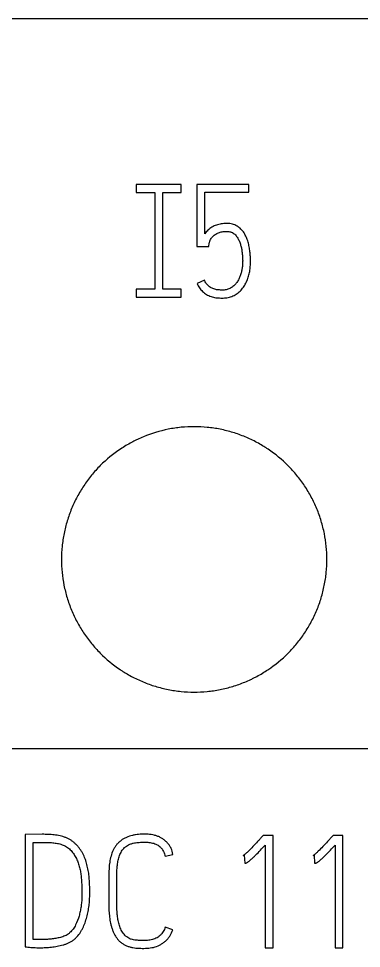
# Model space of a CAD drawing. Extents: x 0 to 420, y 0 to 297.
# Drawn here: x 132.59 to 137.76, y 220.64 to 234.65 of the extents above; entities that cross this region are included whole.
import ezdxf

# ---------------------------------------------------------------- set-up
doc = ezdxf.new("R2010")
doc.units = 0
doc.header["$LTSCALE"] = 23.1
doc.layers.add('10000_FRONT', color=7, linetype='CONTINUOUS')
doc.layers.add('10500_FRONT_LABELING', color=7, linetype='CONTINUOUS')

msp = doc.modelspace()

# ---------------------------------------------------------------- linework, layer by layer
at = {"layer": '10000_FRONT', "color": 7, "linetype": 'CONTINUOUS'}
for p, q in [((89.33, 234.648), (160.83, 234.648)), ((89.33, 223.648), (160.83, 223.648))]:
    msp.add_line(p, q, dxfattribs=at)
for points, knots in [([(137.24, 226.498), (137.24, 226.564), (137.236, 226.629), (137.224, 226.759), (137.214, 226.823), (137.189, 226.95), (137.173, 227.013), (137.145, 227.107), (137.135, 227.139), (137.113, 227.201), (137.101, 227.231), (137.063, 227.322), (137.008, 227.44), (136.941, 227.551), (136.887, 227.633), (136.868, 227.659), (136.829, 227.712), (136.809, 227.738), (136.746, 227.815), (136.703, 227.863), (136.564, 228.002), (136.464, 228.085), (136.341, 228.167), (136.327, 228.176), (136.299, 228.194), (136.285, 228.203), (136.243, 228.228), (136.214, 228.245), (136.128, 228.291), (136.069, 228.319), (135.948, 228.369), (135.887, 228.392), (135.793, 228.42), (135.761, 228.429), (135.697, 228.445), (135.665, 228.453), (135.567, 228.472), (135.438, 228.491), (135.307, 228.498), (135.176, 228.498), (135.111, 228.495), (135.012, 228.485), (134.979, 228.481), (134.914, 228.472), (134.752, 228.443), (134.596, 228.396), (134.444, 228.333), (134.414, 228.32), (134.369, 228.299), (134.354, 228.291), (134.325, 228.276), (134.252, 228.238), (134.181, 228.196), (134.019, 228.087), (133.918, 228.005), (133.801, 227.888), (133.778, 227.864), (133.734, 227.815), (133.713, 227.79), (133.651, 227.715), (133.612, 227.662), (133.54, 227.554), (133.507, 227.498), (133.46, 227.412), (133.445, 227.382), (133.417, 227.323), (133.404, 227.293), (133.367, 227.202), (133.323, 227.079), (133.291, 226.953), (133.272, 226.857), (133.266, 226.825), (133.257, 226.76), (133.253, 226.728), (133.243, 226.63), (133.24, 226.564), (133.24, 226.498)], [0, 0, 0, 0, 0.03125, 0.03125, 0.0625, 0.0625, 0.09375, 0.09375, 0.109375, 0.109375, 0.125, 0.125, 0.15625, 0.1875, 0.1875, 0.203125, 0.203125, 0.21875, 0.21875, 0.25, 0.25, 0.3125, 0.3125, 0.320312, 0.320312, 0.328125, 0.328125, 0.34375, 0.34375, 0.375, 0.375, 0.40625, 0.40625, 0.421875, 0.421875, 0.4375, 0.4375, 0.46875, 0.5, 0.5, 0.53125, 0.53125, 0.546875, 0.546875, 0.5625, 0.625, 0.625, 0.640625, 0.640625, 0.648438, 0.648438, 0.65625, 0.6875, 0.6875, 0.75, 0.75, 0.765625, 0.765625, 0.78125, 0.78125, 0.8125, 0.8125, 0.84375, 0.84375, 0.859375, 0.859375, 0.875, 0.875, 0.90625, 0.9375, 0.9375, 0.953125, 0.953125, 0.96875, 0.96875, 1, 1, 1, 1]), ([(133.24, 226.498), (133.24, 226.432), (133.243, 226.367), (133.256, 226.237), (133.265, 226.173), (133.29, 226.046), (133.306, 225.983), (133.334, 225.889), (133.345, 225.857), (133.367, 225.795), (133.379, 225.765), (133.416, 225.674), (133.472, 225.556), (133.538, 225.445), (133.592, 225.363), (133.611, 225.336), (133.65, 225.284), (133.67, 225.258), (133.733, 225.181), (133.777, 225.132), (133.915, 224.994), (134.016, 224.911), (134.138, 224.828), (134.152, 224.819), (134.18, 224.802), (134.194, 224.793), (134.237, 224.767), (134.265, 224.751), (134.352, 224.705), (134.411, 224.677), (134.531, 224.626), (134.593, 224.604), (134.687, 224.576), (134.719, 224.567), (134.783, 224.551), (134.815, 224.543), (134.912, 224.524), (135.042, 224.505), (135.172, 224.498), (135.303, 224.498), (135.369, 224.501), (135.467, 224.511), (135.5, 224.515), (135.566, 224.524), (135.598, 224.53), (135.694, 224.549), (135.758, 224.565), (135.883, 224.603), (135.944, 224.625), (136.035, 224.663), (136.065, 224.676), (136.11, 224.697), (136.125, 224.705), (136.155, 224.719), (136.228, 224.757), (136.298, 224.8), (136.461, 224.908), (136.562, 224.991), (136.678, 225.108), (136.701, 225.132), (136.745, 225.181), (136.766, 225.205), (136.828, 225.281), (136.867, 225.334), (136.939, 225.442), (136.973, 225.498), (137.019, 225.584), (137.034, 225.614), (137.062, 225.673), (137.075, 225.703), (137.113, 225.794), (137.157, 225.917), (137.188, 226.043), (137.207, 226.139), (137.213, 226.171), (137.223, 226.236), (137.227, 226.268), (137.236, 226.366), (137.24, 226.432), (137.24, 226.498)], [0, 0, 0, 0, 0.03125, 0.03125, 0.0625, 0.0625, 0.09375, 0.09375, 0.109375, 0.109375, 0.125, 0.125, 0.15625, 0.1875, 0.1875, 0.203125, 0.203125, 0.21875, 0.21875, 0.25, 0.25, 0.3125, 0.3125, 0.320312, 0.320312, 0.328125, 0.328125, 0.34375, 0.34375, 0.375, 0.375, 0.40625, 0.40625, 0.421875, 0.421875, 0.4375, 0.4375, 0.46875, 0.5, 0.5, 0.53125, 0.53125, 0.546875, 0.546875, 0.5625, 0.5625, 0.59375, 0.59375, 0.625, 0.625, 0.640625, 0.640625, 0.648438, 0.648438, 0.65625, 0.6875, 0.6875, 0.75, 0.75, 0.765625, 0.765625, 0.78125, 0.78125, 0.8125, 0.8125, 0.84375, 0.84375, 0.859375, 0.859375, 0.875, 0.875, 0.90625, 0.9375, 0.9375, 0.953125, 0.953125, 0.96875, 0.96875, 1, 1, 1, 1])]:
    msp.add_open_spline(points, degree=3, knots=knots, dxfattribs=at)
at = {"layer": '10500_FRONT_LABELING', "color": 7, "linetype": 'CONTINUOUS'}
for p, q in [((134.365, 232.148), (134.365, 232.028)), ((135.045, 232.148), (134.365, 232.148)), ((135.045, 232.028), (135.045, 232.148)), ((135.28, 232.148), (135.28, 231.214)), ((136.065, 232.148), (135.28, 232.148)), ((136.065, 232.03), (136.065, 232.148)), ((134.365, 232.028), (134.645, 232.028)), ((134.645, 232.028), (134.645, 230.568)), ((134.765, 230.568), (134.765, 232.028)), ((134.765, 232.028), (135.045, 232.028)), ((135.398, 231.403), (135.398, 232.03)), ((135.398, 232.03), (136.065, 232.03)), ((135.28, 231.214), (135.459, 231.214)), ((135.459, 231.214), (135.468, 231.266)), ((135.393, 230.705), (135.284, 230.655)), ((134.365, 230.568), (134.365, 230.448)), ((134.645, 230.568), (134.365, 230.568)), ((135.045, 230.568), (134.765, 230.568)), ((135.045, 230.448), (135.045, 230.568)), ((134.365, 230.448), (135.045, 230.448)), ((132.951, 222.355), (132.691, 222.353)), ((132.691, 222.353), (132.691, 220.66)), ((136.279, 222.339), (136.263, 222.32)), ((136.428, 222.339), (136.279, 222.339)), ((136.428, 220.646), (136.428, 222.339)), ((137.333, 222.339), (137.317, 222.32)), ((137.482, 222.339), (137.333, 222.339)), ((137.482, 220.646), (137.482, 222.339)), ((132.811, 220.771), (132.811, 222.232)), ((132.811, 222.232), (132.999, 222.232)), ((136.31, 222.192), (136.31, 220.646)), ((137.364, 222.192), (137.364, 220.646)), ((134.802, 222.025), (134.918, 222.053)), ((135.98, 222.034), (135.994, 222.039)), ((135.994, 222.039), (136.001, 221.919)), ((137.034, 222.034), (137.048, 222.039)), ((137.048, 222.039), (137.055, 221.919)), ((133.954, 221.747), (133.954, 221.299)), ((134.074, 221.299), (134.074, 221.747)), ((134.916, 220.917), (134.804, 220.957)), ((136.31, 220.646), (136.428, 220.646)), ((137.364, 220.646), (137.482, 220.646))]:
    msp.add_line(p, q, dxfattribs=at)
for points, knots in [([(135.284, 230.655), (135.295, 230.633), (135.306, 230.611), (135.327, 230.581), (135.334, 230.571), (135.35, 230.553), (135.358, 230.544), (135.377, 230.527), (135.386, 230.519), (135.406, 230.504), (135.416, 230.497), (135.437, 230.484), (135.448, 230.479), (135.47, 230.468), (135.482, 230.464), (135.506, 230.456), (135.518, 230.452), (135.542, 230.446), (135.554, 230.444), (135.579, 230.44), (135.591, 230.439), (135.616, 230.438), (135.629, 230.437), (135.653, 230.436), (135.666, 230.436), (135.691, 230.437), (135.703, 230.438), (135.728, 230.44), (135.74, 230.442), (135.765, 230.448), (135.777, 230.451), (135.813, 230.463), (135.836, 230.473), (135.869, 230.491), (135.879, 230.498), (135.899, 230.513), (135.909, 230.521), (135.928, 230.537), (135.937, 230.546), (135.954, 230.564), (135.962, 230.574), (135.985, 230.604), (135.998, 230.624), (136.022, 230.668), (136.032, 230.69), (136.051, 230.737), (136.058, 230.761), (136.071, 230.808), (136.076, 230.833), (136.083, 230.881), (136.085, 230.906), (136.088, 230.956), (136.089, 230.981), (136.088, 231.03), (136.086, 231.08), (136.082, 231.129), (136.075, 231.178), (136.071, 231.202), (136.061, 231.251), (136.054, 231.275), (136.039, 231.323), (136.03, 231.346), (136.013, 231.38), (136.007, 231.391), (135.995, 231.412), (135.988, 231.423), (135.967, 231.453), (135.95, 231.472), (135.927, 231.493), (135.922, 231.497), (135.912, 231.504), (135.907, 231.508), (135.891, 231.519), (135.881, 231.525), (135.858, 231.536), (135.846, 231.541), (135.822, 231.549), (135.81, 231.552), (135.786, 231.557), (135.773, 231.559), (135.748, 231.561), (135.735, 231.561), (135.71, 231.561), (135.698, 231.56), (135.673, 231.558), (135.66, 231.557), (135.636, 231.553), (135.623, 231.55), (135.599, 231.544), (135.587, 231.541), (135.563, 231.533), (135.551, 231.528), (135.529, 231.517), (135.518, 231.511), (135.496, 231.498), (135.486, 231.491), (135.465, 231.476), (135.456, 231.468), (135.438, 231.451), (135.429, 231.442), (135.413, 231.423), (135.405, 231.413), (135.398, 231.403)], [0, 0, 0, 0, 0.03125, 0.03125, 0.046875, 0.046875, 0.0625, 0.0625, 0.078125, 0.078125, 0.09375, 0.09375, 0.109375, 0.109375, 0.125, 0.125, 0.140625, 0.140625, 0.15625, 0.15625, 0.171875, 0.171875, 0.1875, 0.1875, 0.203125, 0.203125, 0.21875, 0.21875, 0.234375, 0.234375, 0.25, 0.25, 0.28125, 0.28125, 0.296875, 0.296875, 0.3125, 0.3125, 0.328125, 0.328125, 0.34375, 0.34375, 0.375, 0.375, 0.40625, 0.40625, 0.4375, 0.4375, 0.46875, 0.46875, 0.5, 0.5, 0.53125, 0.53125, 0.5625, 0.59375, 0.59375, 0.625, 0.625, 0.65625, 0.65625, 0.6875, 0.6875, 0.703125, 0.703125, 0.71875, 0.71875, 0.75, 0.75, 0.757812, 0.757812, 0.765625, 0.765625, 0.78125, 0.78125, 0.796875, 0.796875, 0.8125, 0.8125, 0.828125, 0.828125, 0.84375, 0.84375, 0.859375, 0.859375, 0.875, 0.875, 0.890625, 0.890625, 0.90625, 0.90625, 0.921875, 0.921875, 0.9375, 0.9375, 0.953125, 0.953125, 0.96875, 0.96875, 0.984375, 0.984375, 1, 1, 1, 1]), ([(135.468, 231.266), (135.469, 231.271), (135.47, 231.276), (135.473, 231.285), (135.474, 231.29), (135.479, 231.303), (135.482, 231.312), (135.492, 231.329), (135.497, 231.337), (135.509, 231.352), (135.515, 231.359), (135.529, 231.373), (135.536, 231.379), (135.551, 231.391), (135.559, 231.396), (135.584, 231.411), (135.601, 231.419), (135.628, 231.428), (135.638, 231.431), (135.656, 231.435), (135.666, 231.436), (135.694, 231.44), (135.713, 231.441), (135.742, 231.44), (135.752, 231.44), (135.771, 231.437), (135.781, 231.436), (135.794, 231.431), (135.799, 231.43), (135.808, 231.426), (135.812, 231.424), (135.825, 231.418), (135.833, 231.412), (135.848, 231.4), (135.855, 231.394), (135.868, 231.38), (135.874, 231.372), (135.885, 231.357), (135.891, 231.349), (135.901, 231.333), (135.905, 231.324), (135.919, 231.299), (135.926, 231.281), (135.938, 231.245), (135.943, 231.227), (135.952, 231.19), (135.956, 231.172), (135.961, 231.134), (135.963, 231.115), (135.967, 231.078), (135.968, 231.059), (135.97, 231.021), (135.971, 231.002), (135.97, 230.965), (135.97, 230.946), (135.966, 230.908), (135.964, 230.889), (135.957, 230.851), (135.953, 230.833), (135.943, 230.796), (135.937, 230.778), (135.927, 230.752), (135.923, 230.743), (135.915, 230.726), (135.911, 230.717), (135.897, 230.692), (135.887, 230.676), (135.869, 230.654), (135.863, 230.646), (135.849, 230.632), (135.843, 230.626), (135.828, 230.613), (135.821, 230.607), (135.805, 230.596), (135.797, 230.591), (135.771, 230.577), (135.754, 230.57), (135.726, 230.563), (135.717, 230.561), (135.698, 230.558), (135.688, 230.557), (135.669, 230.556), (135.659, 230.556), (135.64, 230.557), (135.631, 230.557), (135.612, 230.559), (135.602, 230.559), (135.583, 230.562), (135.573, 230.563), (135.545, 230.569), (135.527, 230.576), (135.501, 230.588), (135.493, 230.593), (135.477, 230.603), (135.469, 230.609), (135.454, 230.62), (135.447, 230.627), (135.434, 230.641), (135.428, 230.648), (135.411, 230.671), (135.401, 230.688), (135.393, 230.705)], [0, 0, 0, 0, 0.007812, 0.007812, 0.015625, 0.015625, 0.03125, 0.03125, 0.046875, 0.046875, 0.0625, 0.0625, 0.078125, 0.078125, 0.09375, 0.09375, 0.125, 0.125, 0.140625, 0.140625, 0.15625, 0.15625, 0.1875, 0.1875, 0.203125, 0.203125, 0.21875, 0.21875, 0.226562, 0.226562, 0.234375, 0.234375, 0.25, 0.25, 0.265625, 0.265625, 0.28125, 0.28125, 0.296875, 0.296875, 0.3125, 0.3125, 0.34375, 0.34375, 0.375, 0.375, 0.40625, 0.40625, 0.4375, 0.4375, 0.46875, 0.46875, 0.5, 0.5, 0.53125, 0.53125, 0.5625, 0.5625, 0.59375, 0.59375, 0.625, 0.625, 0.640625, 0.640625, 0.65625, 0.65625, 0.6875, 0.6875, 0.703125, 0.703125, 0.71875, 0.71875, 0.734375, 0.734375, 0.75, 0.75, 0.78125, 0.78125, 0.796875, 0.796875, 0.8125, 0.8125, 0.828125, 0.828125, 0.84375, 0.84375, 0.859375, 0.859375, 0.875, 0.875, 0.90625, 0.90625, 0.921875, 0.921875, 0.9375, 0.9375, 0.953125, 0.953125, 0.96875, 0.96875, 1, 1, 1, 1]), ([(132.691, 220.66), (132.705, 220.658), (132.72, 220.657), (132.75, 220.654), (132.765, 220.653), (132.794, 220.65), (132.809, 220.649), (132.838, 220.647), (132.853, 220.647), (132.897, 220.645), (132.927, 220.645), (132.986, 220.647), (133.015, 220.649), (133.074, 220.653), (133.103, 220.657), (133.161, 220.665), (133.19, 220.671), (133.234, 220.681), (133.249, 220.684), (133.278, 220.692), (133.292, 220.697), (133.32, 220.707), (133.334, 220.713), (133.361, 220.725), (133.374, 220.732), (133.4, 220.747), (133.413, 220.756), (133.436, 220.774), (133.447, 220.784), (133.479, 220.815), (133.498, 220.838), (133.523, 220.875), (133.531, 220.888), (133.546, 220.914), (133.553, 220.927), (133.573, 220.966), (133.585, 220.994), (133.605, 221.05), (133.614, 221.078), (133.629, 221.136), (133.636, 221.164), (133.647, 221.222), (133.651, 221.251), (133.659, 221.31), (133.661, 221.339), (133.665, 221.398), (133.667, 221.428), (133.667, 221.487), (133.667, 221.517), (133.665, 221.576), (133.664, 221.606), (133.661, 221.665), (133.658, 221.694), (133.652, 221.753), (133.648, 221.782), (133.64, 221.826), (133.637, 221.841), (133.631, 221.87), (133.627, 221.884), (133.62, 221.913), (133.616, 221.927), (133.607, 221.956), (133.602, 221.97), (133.587, 222.012), (133.574, 222.039), (133.553, 222.079), (133.546, 222.092), (133.53, 222.117), (133.521, 222.13), (133.503, 222.154), (133.494, 222.165), (133.474, 222.188), (133.464, 222.198), (133.443, 222.219), (133.432, 222.229), (133.414, 222.243), (133.408, 222.248), (133.396, 222.256), (133.39, 222.261), (133.358, 222.281), (133.331, 222.294), (133.29, 222.311), (133.276, 222.316), (133.247, 222.325), (133.233, 222.329), (133.203, 222.336), (133.189, 222.339), (133.159, 222.344), (133.145, 222.345), (133.1, 222.35), (133.07, 222.352), (133.026, 222.354), (133.011, 222.354), (132.981, 222.355), (132.966, 222.355), (132.951, 222.355)], [0, 0, 0, 0, 0.015625, 0.015625, 0.03125, 0.03125, 0.046875, 0.046875, 0.0625, 0.0625, 0.09375, 0.09375, 0.125, 0.125, 0.15625, 0.15625, 0.1875, 0.1875, 0.203125, 0.203125, 0.21875, 0.21875, 0.234375, 0.234375, 0.25, 0.25, 0.265625, 0.265625, 0.28125, 0.28125, 0.3125, 0.3125, 0.328125, 0.328125, 0.34375, 0.34375, 0.375, 0.375, 0.40625, 0.40625, 0.4375, 0.4375, 0.46875, 0.46875, 0.5, 0.5, 0.53125, 0.53125, 0.5625, 0.5625, 0.59375, 0.59375, 0.625, 0.625, 0.65625, 0.65625, 0.671875, 0.671875, 0.6875, 0.6875, 0.703125, 0.703125, 0.71875, 0.71875, 0.75, 0.75, 0.765625, 0.765625, 0.78125, 0.78125, 0.796875, 0.796875, 0.8125, 0.8125, 0.828125, 0.828125, 0.835938, 0.835938, 0.84375, 0.84375, 0.875, 0.875, 0.890625, 0.890625, 0.90625, 0.90625, 0.921875, 0.921875, 0.9375, 0.9375, 0.96875, 0.96875, 0.984375, 0.984375, 1, 1, 1, 1]), ([(134.918, 222.053), (134.914, 222.085), (134.905, 222.115), (134.888, 222.151), (134.884, 222.158), (134.876, 222.172), (134.872, 222.179), (134.859, 222.198), (134.85, 222.211), (134.829, 222.235), (134.817, 222.246), (134.793, 222.267), (134.781, 222.276), (134.755, 222.294), (134.741, 222.302), (134.713, 222.317), (134.698, 222.323), (134.668, 222.334), (134.653, 222.338), (134.622, 222.346), (134.607, 222.348), (134.56, 222.355), (134.528, 222.357), (134.465, 222.358), (134.434, 222.357), (134.387, 222.352), (134.371, 222.35), (134.34, 222.345), (134.324, 222.342), (134.278, 222.331), (134.248, 222.322), (134.204, 222.303), (134.19, 222.296), (134.163, 222.28), (134.15, 222.271), (134.124, 222.252), (134.112, 222.242), (134.089, 222.22), (134.079, 222.208), (134.059, 222.183), (134.05, 222.171), (134.034, 222.144), (134.026, 222.13), (134.006, 222.087), (133.995, 222.057), (133.978, 221.997), (133.972, 221.966), (133.957, 221.873), (133.954, 221.81), (133.954, 221.747)], [0, 0, 0, 0, 0.0625, 0.0625, 0.078125, 0.078125, 0.09375, 0.09375, 0.125, 0.125, 0.15625, 0.15625, 0.1875, 0.1875, 0.21875, 0.21875, 0.25, 0.25, 0.28125, 0.28125, 0.3125, 0.3125, 0.375, 0.375, 0.4375, 0.4375, 0.46875, 0.46875, 0.5, 0.5, 0.5625, 0.5625, 0.59375, 0.59375, 0.625, 0.625, 0.65625, 0.65625, 0.6875, 0.6875, 0.71875, 0.71875, 0.75, 0.75, 0.8125, 0.8125, 0.875, 0.875, 1, 1, 1, 1]), ([(134.074, 221.747), (134.074, 221.771), (134.075, 221.795), (134.077, 221.844), (134.079, 221.868), (134.085, 221.916), (134.088, 221.94), (134.099, 221.987), (134.106, 222.011), (134.119, 222.045), (134.123, 222.056), (134.134, 222.078), (134.14, 222.089), (134.159, 222.12), (134.174, 222.139), (134.196, 222.16), (134.201, 222.164), (134.211, 222.172), (134.216, 222.175), (134.231, 222.186), (134.241, 222.192), (134.263, 222.203), (134.274, 222.208), (134.292, 222.213), (134.298, 222.215), (134.31, 222.219), (134.316, 222.22), (134.333, 222.224), (134.345, 222.226), (134.369, 222.23), (134.382, 222.231), (134.418, 222.235), (134.442, 222.237), (134.491, 222.237), (134.515, 222.237), (134.564, 222.233), (134.588, 222.23), (134.624, 222.221), (134.636, 222.218), (134.659, 222.209), (134.67, 222.205), (134.691, 222.193), (134.702, 222.186), (134.721, 222.172), (134.73, 222.163), (134.742, 222.15), (134.746, 222.145), (134.754, 222.136), (134.757, 222.131), (134.767, 222.115), (134.773, 222.105), (134.784, 222.083), (134.788, 222.072), (134.796, 222.049), (134.799, 222.037), (134.802, 222.025)], [0, 0, 0, 0, 0.0625, 0.0625, 0.125, 0.125, 0.1875, 0.1875, 0.25, 0.25, 0.28125, 0.28125, 0.3125, 0.3125, 0.375, 0.375, 0.390625, 0.390625, 0.40625, 0.40625, 0.4375, 0.4375, 0.46875, 0.46875, 0.484375, 0.484375, 0.5, 0.5, 0.53125, 0.53125, 0.5625, 0.5625, 0.625, 0.625, 0.6875, 0.6875, 0.75, 0.75, 0.78125, 0.78125, 0.8125, 0.8125, 0.84375, 0.84375, 0.875, 0.875, 0.890625, 0.890625, 0.90625, 0.90625, 0.9375, 0.9375, 0.96875, 0.96875, 1, 1, 1, 1]), ([(136.263, 222.32), (136.252, 222.307), (136.24, 222.295), (136.218, 222.27), (136.206, 222.258), (136.172, 222.221), (136.149, 222.196), (136.103, 222.147), (136.08, 222.123), (136.044, 222.088), (136.032, 222.077), (136.013, 222.06), (136.006, 222.055), (135.993, 222.044), (135.987, 222.039), (135.98, 222.034)], [0, 0, 0, 0, 0.125, 0.125, 0.25, 0.25, 0.5, 0.5, 0.75, 0.75, 0.875, 0.875, 0.9375, 0.9375, 1, 1, 1, 1]), ([(137.317, 222.32), (137.306, 222.307), (137.294, 222.295), (137.272, 222.27), (137.26, 222.258), (137.226, 222.221), (137.203, 222.196), (137.157, 222.147), (137.134, 222.123), (137.098, 222.088), (137.085, 222.077), (137.067, 222.06), (137.06, 222.055), (137.047, 222.044), (137.041, 222.039), (137.034, 222.034)], [0, 0, 0, 0, 0.125, 0.125, 0.25, 0.25, 0.5, 0.5, 0.75, 0.75, 0.875, 0.875, 0.9375, 0.9375, 1, 1, 1, 1]), ([(132.999, 222.232), (133.023, 222.232), (133.047, 222.232), (133.095, 222.229), (133.119, 222.227), (133.167, 222.221), (133.191, 222.217), (133.226, 222.207), (133.237, 222.203), (133.26, 222.194), (133.271, 222.19), (133.293, 222.179), (133.304, 222.174), (133.325, 222.161), (133.335, 222.154), (133.364, 222.132), (133.381, 222.115), (133.412, 222.078), (133.426, 222.058), (133.451, 222.017), (133.463, 221.995), (133.482, 221.951), (133.491, 221.929), (133.502, 221.894), (133.505, 221.882), (133.511, 221.859), (133.514, 221.847), (133.522, 221.812), (133.527, 221.789), (133.534, 221.741), (133.537, 221.718), (133.541, 221.67), (133.542, 221.646), (133.545, 221.598), (133.546, 221.575), (133.548, 221.527), (133.548, 221.503), (133.549, 221.455), (133.548, 221.431), (133.546, 221.383), (133.545, 221.359), (133.54, 221.311), (133.538, 221.288), (133.531, 221.24), (133.527, 221.217), (133.517, 221.17), (133.511, 221.147), (133.492, 221.077), (133.475, 221.032), (133.442, 220.968), (133.429, 220.947), (133.401, 220.908), (133.386, 220.89), (133.363, 220.87), (133.359, 220.866), (133.349, 220.858), (133.335, 220.847), (133.319, 220.838), (133.298, 220.827), (133.287, 220.823), (133.264, 220.814), (133.252, 220.81), (133.229, 220.803), (133.218, 220.8), (133.194, 220.795), (133.183, 220.792), (133.147, 220.785), (133.124, 220.781), (133.076, 220.775), (133.052, 220.773), (133.016, 220.771), (133.004, 220.77), (132.98, 220.769), (132.968, 220.769), (132.932, 220.768), (132.908, 220.768), (132.872, 220.768), (132.86, 220.768), (132.836, 220.769), (132.824, 220.769), (132.811, 220.771)], [0, 0, 0, 0, 0.03125, 0.03125, 0.0625, 0.0625, 0.09375, 0.09375, 0.109375, 0.109375, 0.125, 0.125, 0.140625, 0.140625, 0.15625, 0.15625, 0.1875, 0.1875, 0.21875, 0.21875, 0.25, 0.25, 0.28125, 0.28125, 0.296875, 0.296875, 0.3125, 0.3125, 0.34375, 0.34375, 0.375, 0.375, 0.40625, 0.40625, 0.4375, 0.4375, 0.46875, 0.46875, 0.5, 0.5, 0.53125, 0.53125, 0.5625, 0.5625, 0.59375, 0.59375, 0.625, 0.625, 0.6875, 0.6875, 0.71875, 0.71875, 0.75, 0.75, 0.757812, 0.757812, 0.765625, 0.78125, 0.78125, 0.796875, 0.796875, 0.8125, 0.8125, 0.828125, 0.828125, 0.84375, 0.84375, 0.875, 0.875, 0.90625, 0.90625, 0.921875, 0.921875, 0.9375, 0.9375, 0.96875, 0.96875, 0.984375, 0.984375, 1, 1, 1, 1]), ([(136.001, 221.919), (136.005, 221.919), (136.01, 221.92), (136.018, 221.921), (136.023, 221.922), (136.031, 221.925), (136.035, 221.927), (136.042, 221.932), (136.046, 221.934), (136.057, 221.942), (136.064, 221.947), (136.077, 221.958), (136.084, 221.964), (136.103, 221.981), (136.116, 221.993), (136.141, 222.017), (136.153, 222.029), (136.19, 222.066), (136.214, 222.091), (136.262, 222.141), (136.286, 222.167), (136.31, 222.192)], [0, 0, 0, 0, 0.03125, 0.03125, 0.0625, 0.0625, 0.09375, 0.09375, 0.125, 0.125, 0.1875, 0.1875, 0.25, 0.25, 0.375, 0.375, 0.5, 0.5, 0.75, 0.75, 1, 1, 1, 1]), ([(137.055, 221.919), (137.059, 221.919), (137.064, 221.92), (137.072, 221.921), (137.076, 221.922), (137.085, 221.925), (137.089, 221.927), (137.096, 221.932), (137.1, 221.934), (137.111, 221.942), (137.118, 221.947), (137.131, 221.958), (137.138, 221.964), (137.157, 221.981), (137.17, 221.993), (137.195, 222.017), (137.207, 222.029), (137.244, 222.066), (137.268, 222.091), (137.316, 222.141), (137.34, 222.167), (137.364, 222.192)], [0, 0, 0, 0, 0.03125, 0.03125, 0.0625, 0.0625, 0.09375, 0.09375, 0.125, 0.125, 0.1875, 0.1875, 0.25, 0.25, 0.375, 0.375, 0.5, 0.5, 0.75, 0.75, 1, 1, 1, 1]), ([(133.954, 221.299), (133.954, 221.267), (133.954, 221.235), (133.958, 221.171), (133.96, 221.139), (133.968, 221.076), (133.973, 221.045), (133.984, 220.998), (133.988, 220.982), (133.996, 220.951), (134.001, 220.936), (134.012, 220.906), (134.018, 220.891), (134.031, 220.862), (134.038, 220.847), (134.054, 220.819), (134.063, 220.806), (134.081, 220.78), (134.091, 220.767), (134.108, 220.75), (134.114, 220.744), (134.126, 220.733), (134.132, 220.728), (134.151, 220.714), (134.165, 220.705), (134.193, 220.689), (134.207, 220.681), (134.237, 220.669), (134.252, 220.663), (134.283, 220.654), (134.298, 220.65), (134.33, 220.644), (134.346, 220.642), (134.378, 220.639), (134.394, 220.638), (134.426, 220.637), (134.442, 220.637), (134.49, 220.636), (134.522, 220.637), (134.57, 220.641), (134.586, 220.644), (134.618, 220.65), (134.634, 220.653), (134.68, 220.667), (134.71, 220.68), (134.752, 220.704), (134.766, 220.713), (134.792, 220.732), (134.816, 220.753), (134.838, 220.777), (134.854, 220.795), (134.859, 220.802), (134.868, 220.815), (134.873, 220.822), (134.894, 220.856), (134.907, 220.885), (134.916, 220.917)], [0, 0, 0, 0, 0.0625, 0.0625, 0.125, 0.125, 0.1875, 0.1875, 0.21875, 0.21875, 0.25, 0.25, 0.28125, 0.28125, 0.3125, 0.3125, 0.34375, 0.34375, 0.375, 0.375, 0.390625, 0.390625, 0.40625, 0.40625, 0.4375, 0.4375, 0.46875, 0.46875, 0.5, 0.5, 0.53125, 0.53125, 0.5625, 0.5625, 0.59375, 0.59375, 0.625, 0.625, 0.6875, 0.6875, 0.71875, 0.71875, 0.75, 0.75, 0.8125, 0.8125, 0.84375, 0.84375, 0.875, 0.90625, 0.90625, 0.921875, 0.921875, 0.9375, 0.9375, 1, 1, 1, 1]), ([(134.804, 220.957), (134.796, 220.933), (134.786, 220.91), (134.767, 220.878), (134.759, 220.868), (134.747, 220.853), (134.743, 220.849), (134.734, 220.839), (134.73, 220.835), (134.716, 220.823), (134.706, 220.815), (134.685, 220.8), (134.675, 220.794), (134.652, 220.782), (134.64, 220.778), (134.616, 220.769), (134.604, 220.766), (134.579, 220.761), (134.567, 220.759), (134.541, 220.757), (134.529, 220.756), (134.491, 220.754), (134.466, 220.754), (134.428, 220.755), (134.415, 220.756), (134.39, 220.757), (134.377, 220.758), (134.352, 220.761), (134.339, 220.762), (134.314, 220.766), (134.302, 220.769), (134.284, 220.775), (134.278, 220.778), (134.266, 220.783), (134.261, 220.786), (134.244, 220.795), (134.234, 220.801), (134.218, 220.813), (134.214, 220.817), (134.204, 220.825), (134.199, 220.83), (134.186, 220.843), (134.178, 220.853), (134.163, 220.873), (134.156, 220.884), (134.144, 220.906), (134.138, 220.917), (134.123, 220.952), (134.114, 220.975), (134.1, 221.024), (134.094, 221.048), (134.086, 221.098), (134.083, 221.123), (134.076, 221.198), (134.074, 221.248), (134.074, 221.299)], [0, 0, 0, 0, 0.0625, 0.0625, 0.09375, 0.09375, 0.109375, 0.109375, 0.125, 0.125, 0.15625, 0.15625, 0.1875, 0.1875, 0.21875, 0.21875, 0.25, 0.25, 0.28125, 0.28125, 0.3125, 0.3125, 0.375, 0.375, 0.40625, 0.40625, 0.4375, 0.4375, 0.46875, 0.46875, 0.5, 0.5, 0.515625, 0.515625, 0.53125, 0.53125, 0.5625, 0.5625, 0.578125, 0.578125, 0.59375, 0.59375, 0.625, 0.625, 0.65625, 0.65625, 0.6875, 0.6875, 0.75, 0.75, 0.8125, 0.8125, 0.875, 0.875, 1, 1, 1, 1])]:
    msp.add_open_spline(points, degree=3, knots=knots, dxfattribs=at)

doc.saveas('drawing.dxf')
